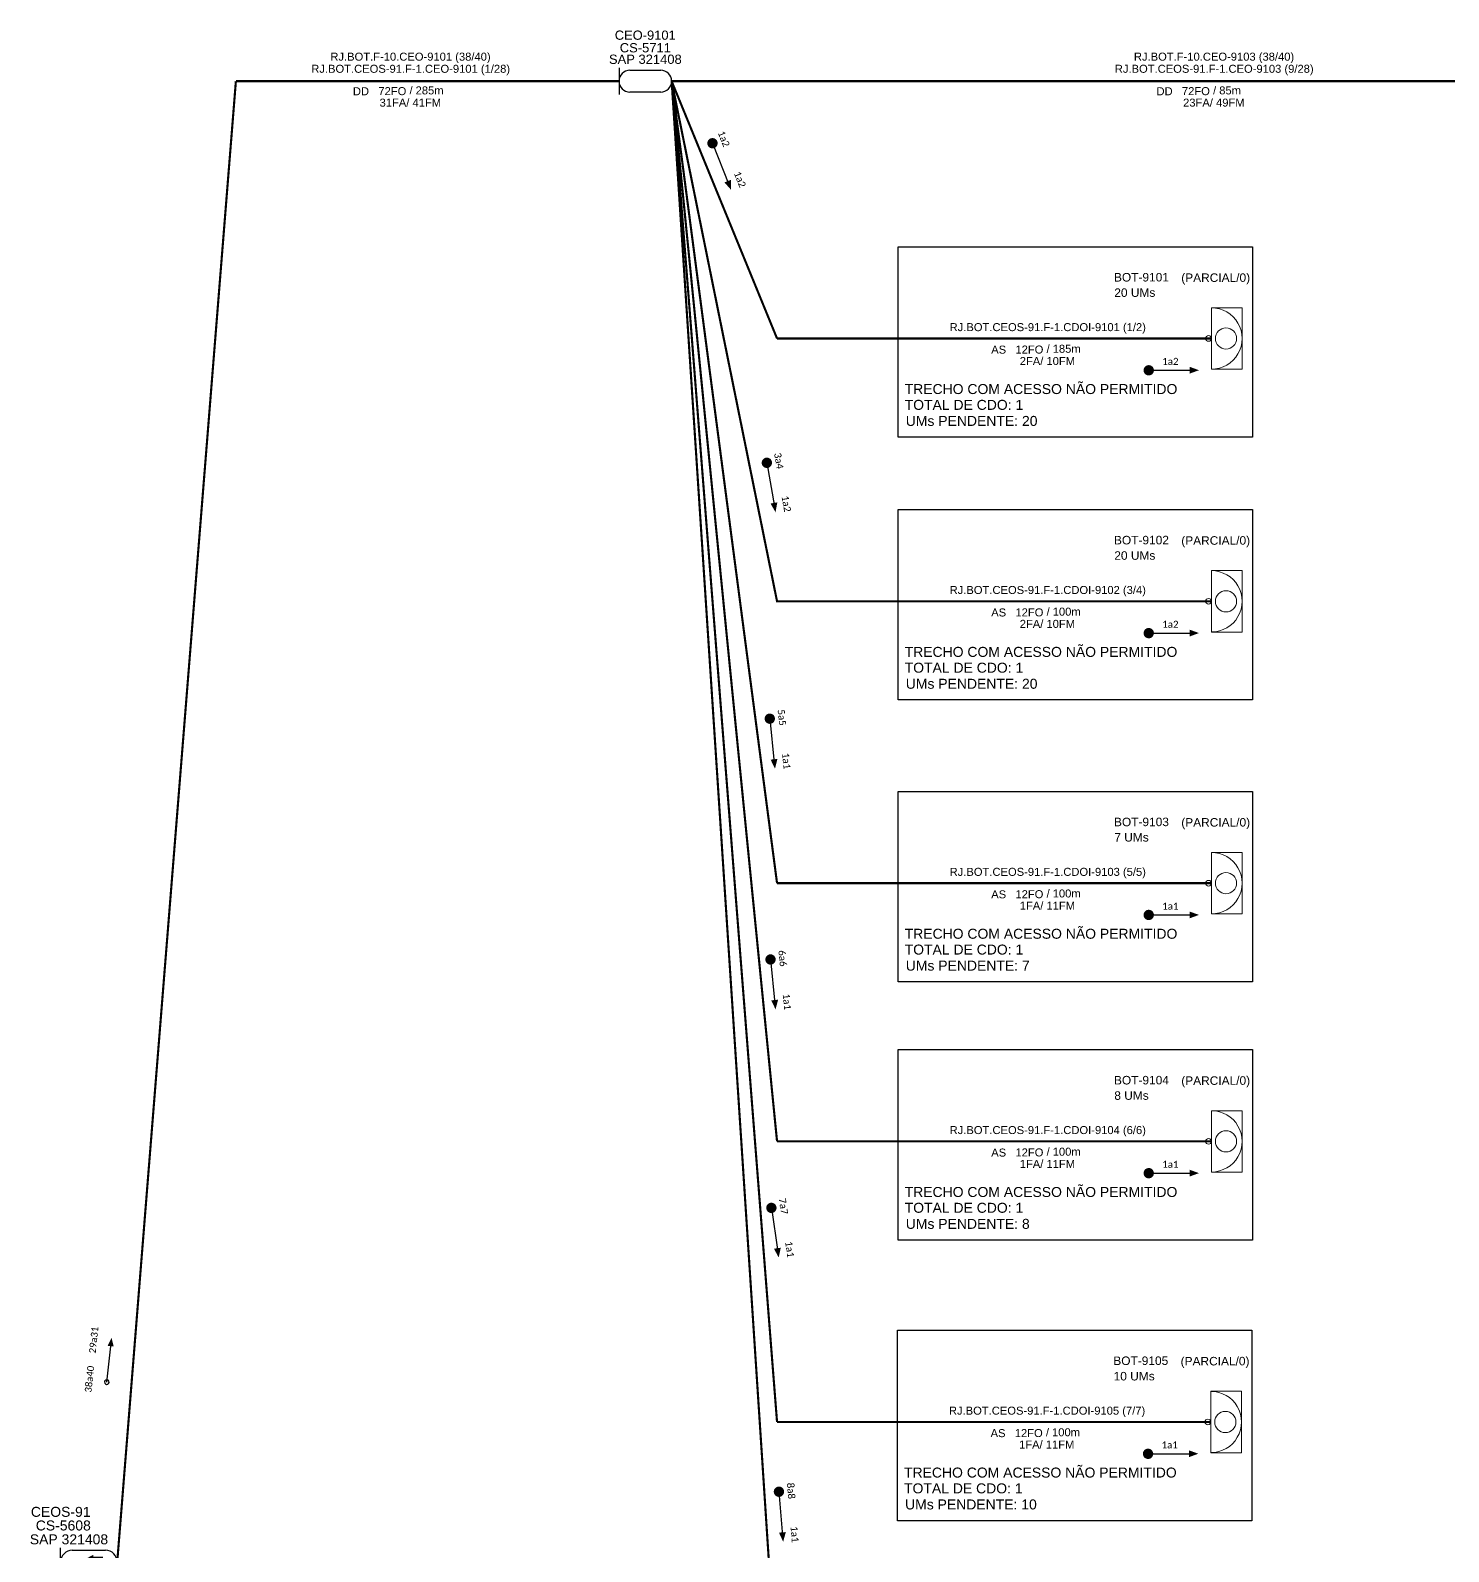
# Model space of a CAD drawing. Header units: millimetres. Extents: x 43195 to 44134, y 3103 to 4099.
# Drawn here: x 43194.5 to 43504.5, y 3534.1 to 3866.8 of the extents above; entities that cross this region are included whole.
import ezdxf
from ezdxf.enums import TextEntityAlignment as Align

# ---------------------------------------------------------------- set-up
doc = ezdxf.new("R2010")
doc.units = ezdxf.units.MM
for name, color, linetype, lineweight in [("20.0-LEGENDA DOS CDO'S", 1, 'Continuous', 0), ('20.2-CDO_POSTE', 1, 'Continuous', 5), ('40.1-ETIQUETAS', 1, 'Continuous', 20)]:
    doc.layers.add(name, color=color, linetype=linetype, lineweight=lineweight)
for name, color, linetype in [('20.4-CEOS', 1, 'Continuous'), ('20.5-CEO', 1, 'Continuous'), ('CAP a instalar', 1, 'Continuous'), ('SETA', 7, 'Continuous')]:
    doc.layers.add(name, color=color, linetype=linetype)
doc.styles.add('ARIAL', font='arial.ttf')
doc.styles.add('siredit', font='arial.ttf')
doc.styles.get("Standard").update_dxf_attribs({"font": 'arial.ttf'})
doc.linetypes.add('FENCELINE1', pattern='A,0.25,-0.1,[133,ltypeshp.shx,S=0.1,R=0,X=-0.1,Y=0],-0.1,1', length=1.45)

# ---------------------------------------------------------------- blocks, each defined once
blk = doc.blocks.new('CEOS_RP_CT_DRT')
at = {"layer": '20.4-CEOS', "color": 0}
for p, q in [((-4.54, 1.19), (-1.19, 1.19)), ((-1.19, -1.19), (-4.54, -1.19))]:
    blk.add_line(p, q, dxfattribs=at)
for points in [[(-5.73, -1.43), (-5.73, 1.44)], [(-3.79, 0), (-4.59, 0)], [(-2.47, 0.48), (-1.45, 0.48)], [(-2.47, -0.52), (-1.45, -0.52)]]:
    blk.add_lwpolyline(points, dxfattribs=at)
blk.add_lwpolyline([(-3.79, 0, 0, 1.47, 0), (-2.41, 0, 1.47, 1.47, 0)], format="xyseb", dxfattribs=at)
for centre, start, end in [((-4.54, 0), 90, 270), ((-1.19, 0), 270, 90)]:
    blk.add_arc(centre, 1.19, start, end, dxfattribs=at)
at = {"layer": '20.4-CEOS', "color": 7, "style": 'siredit'}
for tag, p in [('Nº_DA_CEOS', (-2.86, 5.6)), ('LOCAL', (-2.86, 4.24)), ('SAP', (-2.86, 2.78)), ('RACIO_SPLITAGEM', (-2.86, -1.88)), ('FIBRAS_SPLITTER', (-2.86, -3.58)), ('FIBRAS_TOP_C', (-2.86, -5.08)), ('RESERVA_FINAIS', (-2.86, -6.39))]:
    blk.add_attdef(tag, text='', height=1.01, dxfattribs=at).set_placement(p, align=Align.TOP_CENTER)
blk = doc.blocks.new('CDOE-TEXTO PADRÃO')
at = {"layer": "20.0-LEGENDA DOS CDO'S", "color": 0, "style": 'ARIAL'}
for tag, p in [('CDO_N', (0.49, 7.39)), ('SAP', (0.51, 1.67)), ('CORDOALHA', (0.5, 4.33)), ('SPLITER_1', (0.59, -0.91)), ('SPLITER_2', (0.6, -3.55)), ('(XX-XX_F)S', (0.54, -8.29)), ('(XX-XX_L)S', (0.55, -10.83)), ('UMS', (0.55, -13.15))]:
    blk.add_attdef(tag, p, '', height=1.7, rotation=0.118, dxfattribs=at)
blk.add_attdef('FIBRAS_UTILIZADAS', text='', height=1.7, rotation=0.118, dxfattribs=at).set_placement((19.77, 7.43), align=Align.CENTER)
blk = doc.blocks.new('ETIQUETA_RS5F')
at = {"layer": '40.1-ETIQUETAS', "color": 0, "style": 'siredit'}
blk.add_text('/', height=1.5, dxfattribs=at).set_placement((1.55, -1.95), align=Align.MIDDLE_RIGHT)
for tag, p in [('ETIQUETA_R_SECUNDARIA', (1.18, 2.1)), ('ETIQUETA_R_PRIMARIA', (1.18, 4.1)), ('F_ATIVAS/F_MORTAS', (1.11, -4.24))]:
    blk.add_attdef(tag, text='', height=1.5, dxfattribs=at).set_placement(p, align=Align.MIDDLE_CENTER)
for tag, p in [('TIPO_CABO', (-6.62, -2.12)), ('CAP_CABO', (0.37, -2.09))]:
    blk.add_attdef(tag, text='', height=1.5, dxfattribs=at).set_placement(p, align=Align.MIDDLE_RIGHT)
blk.add_attdef('METROS', text='', height=1.5, dxfattribs=at).set_placement((2.11, -1.95), align=Align.MIDDLE_LEFT)
for tag, p in [('FUSÃO_1', (0.82, -8.39)), ('FUSÃO_2', (0.82, -10.6)), ('FUSÃO_3', (0.82, -12.93)), ('FUSÃO_4', (0.82, -15.14)), ('FUSÃO_5', (0.82, -17.16))]:
    blk.add_attdef(tag, text='', height=1.5, dxfattribs=at).set_placement(p, align=Align.CENTER)
blk = doc.blocks.new('*U41')
at = {"layer": '20.5-CEO'}
for p, q in [((-1.56, 1.26), (1.8, 1.26)), ((1.8, -1.13), (-1.56, -1.13))]:
    blk.add_line(p, q, dxfattribs=at)
blk.add_lwpolyline([(-2.75, 1.51), (-2.75, -1.38)], dxfattribs=at)
for centre, start, end in [((-1.56, 0.07), 90, 270), ((1.8, 0.07), 270, 90)]:
    blk.add_arc(centre, 1.2, start, end, dxfattribs=at)
at = {"layer": '20.5-CEO', "color": 7, "style": 'siredit'}
for tag, p in [('FID', (0.11, 5.61)), ('LOCAL', (0.12, 4.23)), ('SAP', (0.12, 2.97)), ('FIBRAS_RESERVA', (0.12, -1.94))]:
    blk.add_attdef(tag, text='', height=1.01, dxfattribs=at).set_placement(p, align=Align.TOP_CENTER)
for tag, flags, p in [('ID_ATIVIDADE', 3, (0.11, -3.51)), ('FATOR', 1, (0.11, -4.82))]:
    blk.add_attdef(tag, text='', height=1.01, dxfattribs=dict(at, flags=flags)).set_placement(p, align=Align.TOP_CENTER)
at = {"layer": '20.5-CEO', "color": 7, "style": 'siredit', "flags": 3}
blk.add_attdef('QTDE', (-4.88, -7.06), '', height=1.01, dxfattribs=at)

msp = doc.modelspace()

# ---------------------------------------------------------------- linework, layer by layer
at = {"const_width": 1.13}
for points in [[(43343.42, 3842.61, 1), (43343.83, 3841.56, 1)], [(43438.43, 3792.43, 1), (43439.56, 3792.43, 1)], [(43355.42, 3772.76, 1), (43355.61, 3771.65, 1)], [(43438.43, 3734.95, 1), (43439.56, 3734.95, 1)], [(43356.1, 3716.8, 1), (43356.21, 3715.68, 1)], [(43438.43, 3673.32, 1), (43439.56, 3673.32, 1)], [(43356.26, 3664.15, 1), (43356.37, 3663.03, 1)], [(43438.43, 3616.85, 1), (43439.56, 3616.85, 1)], [(43356.42, 3609.82, 1), (43356.59, 3608.71, 1)], [(43438.28, 3555.48, 1), (43439.41, 3555.48, 1)], [(43358.11, 3547.75, 1), (43358.2, 3546.63, 1)]]:
    msp.add_lwpolyline(points, format="xyb", close=True, dxfattribs=at)
at = {"color": 3}
for points in [[(43384.23, 3819.45), (43461.7, 3819.45), (43461.7, 3777.81), (43384.23, 3777.81)], [(43384.23, 3761.97), (43461.7, 3761.97), (43461.7, 3720.33), (43384.23, 3720.33)], [(43384.23, 3700.34), (43461.7, 3700.34), (43461.7, 3658.69), (43384.23, 3658.69)], [(43384.23, 3643.87), (43461.7, 3643.87), (43461.7, 3602.22), (43384.23, 3602.22)], [(43384.08, 3582.5), (43461.55, 3582.5), (43461.55, 3540.86), (43384.08, 3540.86)]]:
    msp.add_lwpolyline(points, close=True, dxfattribs=at)
msp.add_lwpolyline([(43211.17, 3570.66, 1), (43211.28, 3571.65, 1)], format="xyb", close=True)
at = {"layer": '40.1-ETIQUETAS', "color": 8}
for p, q in [((43452.7, 3792.68), (43452.7, 3806.1)), ((43452.7, 3735.2), (43452.7, 3748.62)), ((43452.7, 3673.57), (43452.7, 3686.99)), ((43452.7, 3617.1), (43452.7, 3630.52)), ((43452.55, 3555.73), (43452.55, 3569.15))]:
    msp.add_line(p, q, dxfattribs=at)
for points in [[(43452.7, 3806.1), (43459.42, 3806.1), (43459.42, 3792.66), (43452.7, 3792.66)], [(43452.7, 3748.62), (43459.42, 3748.62), (43459.42, 3735.17), (43452.7, 3735.17)], [(43452.7, 3686.99), (43459.42, 3686.99), (43459.42, 3673.54), (43452.7, 3673.54)], [(43452.7, 3630.52), (43459.42, 3630.52), (43459.42, 3617.07), (43452.7, 3617.07)], [(43452.55, 3569.15), (43459.27, 3569.15), (43459.27, 3555.7), (43452.55, 3555.7)]]:
    msp.add_lwpolyline(points, close=True, dxfattribs=at)
for centre, major_axis, start_param, end_param in [((43452.7, 3799.39), (-4.74, 4.74), 2.356194, 5.497787), ((43455.88, 3799.39), (1.64, 1.64), 3.926991, 10.210176), ((43452.7, 3741.91), (-4.74, 4.74), 2.356194, 5.497787), ((43455.88, 3741.91), (1.64, 1.64), 3.926991, 10.210176), ((43452.7, 3680.28), (-4.74, 4.74), 2.356194, 5.497787), ((43455.88, 3680.28), (1.64, 1.64), 3.926991, 10.210176), ((43452.7, 3623.81), (-4.74, 4.74), 2.356194, 5.497787), ((43455.88, 3623.81), (1.64, 1.64), 3.926991, 10.210176), ((43452.55, 3562.44), (-4.74, 4.74), 2.356194, 5.497787), ((43455.74, 3562.44), (1.64, 1.64), 3.926991, 10.210176)]:
    msp.add_ellipse(centre, major_axis=major_axis, ratio=1, start_param=start_param, end_param=end_param, dxfattribs=at)
at = {"layer": '40.1-ETIQUETAS', "color": 252, "true_color": 0x939598}
for centre in [(43452.08, 3799.39), (43452.08, 3741.91), (43452.08, 3680.27), (43452.08, 3623.81), (43451.93, 3562.44)]:
    msp.add_ellipse(centre, major_axis=(-0.439, 0.439), ratio=1, start_param=2.356194490191767, end_param=8.639379797371353, dxfattribs=at)
at = {"layer": 'CAP a instalar', "ltscale": 7, "const_width": 0.467}
for points in [[(43213.5, 3531.82), (43239.44, 3855.65)], [(43323.2, 3855.65), (43239.44, 3855.65)], [(43561.36, 3855.65), (43334.7, 3855.65)]]:
    msp.add_lwpolyline(points, dxfattribs=at)
at = {"layer": 'CAP a instalar', "color": 8, "linetype": 'FENCELINE1', "ltscale": 7, "const_width": 0.467}
for points in [[(43334.7, 3855.65), (43357.74, 3741.91), (43452.7, 3741.91)], [(43357.74, 3799.39), (43334.7, 3855.65)], [(43357.74, 3680.27), (43334.7, 3855.65)], [(43357.74, 3623.81), (43334.7, 3855.65)], [(43334.7, 3855.65), (43357.74, 3504.8)], [(43357.74, 3562.44), (43334.7, 3855.65)], [(43452.7, 3799.39), (43357.74, 3799.39), (43357.74, 3799.39)], [(43452.7, 3680.27), (43357.74, 3680.27)], [(43357.74, 3623.81), (43357.74, 3623.81), (43452.7, 3623.81)], [(43452.55, 3562.44), (43357.74, 3562.44), (43357.74, 3562.44)]]:
    msp.add_lwpolyline(points, dxfattribs=at)
at = {"layer": 'SETA'}
for points in [[(43343.62, 3842.08), (43347.21, 3833.07)], [(43438.99, 3792.43), (43448.69, 3792.43)], [(43355.51, 3772.2), (43357.18, 3762.65)], [(43438.99, 3734.95), (43448.69, 3734.95)], [(43356.16, 3716.24), (43357.14, 3706.59)], [(43438.99, 3673.32), (43448.69, 3673.32)], [(43356.31, 3663.59), (43357.28, 3653.94)], [(43438.99, 3616.85), (43448.69, 3616.85)], [(43356.51, 3609.27), (43357.91, 3599.67)], [(43211.23, 3571.16), (43212.16, 3579.7)], [(43438.85, 3555.48), (43448.54, 3555.48)], [(43358.15, 3547.19), (43358.95, 3537.53)]]:
    msp.add_lwpolyline(points, dxfattribs=at)
for points in [[(43347.64, 3834.08), (43347.7, 3831.88), (43346.24, 3833.52)], [(43447.91, 3793.2), (43449.98, 3792.45), (43447.91, 3791.7)], [(43357.8, 3763.55), (43357.41, 3761.38), (43356.32, 3763.29)], [(43447.91, 3735.72), (43449.98, 3734.97), (43447.91, 3734.21)], [(43357.83, 3707.44), (43357.29, 3705.31), (43356.33, 3707.29)], [(43447.91, 3674.08), (43449.98, 3673.33), (43447.91, 3672.58)], [(43357.96, 3654.79), (43357.42, 3652.66), (43356.47, 3654.64)], [(43447.91, 3617.61), (43449.98, 3616.86), (43447.91, 3616.11)], [(43358.55, 3600.55), (43358.11, 3598.4), (43357.07, 3600.33)], [(43211.41, 3579.09), (43212.27, 3580.84), (43212.73, 3578.95)], [(43447.77, 3556.25), (43449.83, 3555.5), (43447.77, 3554.74)], [(43359.66, 3538.37), (43359.08, 3536.24), (43358.16, 3538.24)]]:
    msp.add_solid(points, dxfattribs=at)

# ---------------------------------------------------------------- block references
at = {"layer": '20.2-CDO_POSTE', "color": 8}
ref = msp.add_blockref('CDOE-TEXTO PADRÃO', (43439.4, 3799.35), dxfattribs=dict(at, xscale=1.096482935593144, yscale=1.096482935593144, zscale=1.096482935593144))
ref.add_attrib('CDO_N', 'BOT-9101', (43431.4, 3811.84), dxfattribs={"layer": "20.0-LEGENDA DOS CDO'S", "color": 0, "height": 1.864, "rotation": 0.118, "style": 'ARIAL'})
ref.add_attrib('CORDOALHA', '20 UMs', (43431.47, 3808.48), dxfattribs={"layer": "20.0-LEGENDA DOS CDO'S", "color": 0, "height": 1.864, "rotation": 0.118, "style": 'ARIAL'})
ref.add_attrib('FIBRAS_UTILIZADAS', '             (PARCIAL/0)', dxfattribs={"layer": "20.0-LEGENDA DOS CDO'S", "color": 0, "height": 1.8639, "rotation": 0.118, "style": 'ARIAL'}).set_placement((43448.93, 3811.75), align=Align.CENTER)
ref = msp.add_blockref('CDOE-TEXTO PADRÃO', (43439.4, 3741.87), dxfattribs=dict(at, xscale=1.096482935593144, yscale=1.096482935593144, zscale=1.096482935593144))
ref.add_attrib('CDO_N', 'BOT-9102', (43431.4, 3754.35), dxfattribs={"layer": "20.0-LEGENDA DOS CDO'S", "color": 0, "height": 1.864, "rotation": 0.118, "style": 'ARIAL'})
ref.add_attrib('CORDOALHA', '20 UMs', (43431.47, 3750.99), dxfattribs={"layer": "20.0-LEGENDA DOS CDO'S", "color": 0, "height": 1.864, "rotation": 0.118, "style": 'ARIAL'})
ref.add_attrib('FIBRAS_UTILIZADAS', '             (PARCIAL/0)', dxfattribs={"layer": "20.0-LEGENDA DOS CDO'S", "color": 0, "height": 1.8639, "rotation": 0.118, "style": 'ARIAL'}).set_placement((43448.93, 3754.27), align=Align.CENTER)
ref = msp.add_blockref('CDOE-TEXTO PADRÃO', (43439.4, 3680.24), dxfattribs=dict(at, xscale=1.096482935593144, yscale=1.096482935593144, zscale=1.096482935593144))
ref.add_attrib('CDO_N', 'BOT-9103', (43431.4, 3692.72), dxfattribs={"layer": "20.0-LEGENDA DOS CDO'S", "color": 0, "height": 1.864, "rotation": 0.118, "style": 'ARIAL'})
ref.add_attrib('CORDOALHA', '7 UMs', (43431.47, 3689.36), dxfattribs={"layer": "20.0-LEGENDA DOS CDO'S", "color": 0, "height": 1.864, "rotation": 0.118, "style": 'ARIAL'})
ref.add_attrib('FIBRAS_UTILIZADAS', '             (PARCIAL/0)', dxfattribs={"layer": "20.0-LEGENDA DOS CDO'S", "color": 0, "height": 1.8639, "rotation": 0.118, "style": 'ARIAL'}).set_placement((43448.93, 3692.63), align=Align.CENTER)
ref = msp.add_blockref('CDOE-TEXTO PADRÃO', (43439.4, 3623.77), dxfattribs=dict(at, xscale=1.096482935593144, yscale=1.096482935593144, zscale=1.096482935593144))
ref.add_attrib('CDO_N', 'BOT-9104', (43431.4, 3636.25), dxfattribs={"layer": "20.0-LEGENDA DOS CDO'S", "color": 0, "height": 1.864, "rotation": 0.118, "style": 'ARIAL'})
ref.add_attrib('CORDOALHA', '8 UMs', (43431.47, 3632.89), dxfattribs={"layer": "20.0-LEGENDA DOS CDO'S", "color": 0, "height": 1.864, "rotation": 0.118, "style": 'ARIAL'})
ref.add_attrib('FIBRAS_UTILIZADAS', '             (PARCIAL/0)', dxfattribs={"layer": "20.0-LEGENDA DOS CDO'S", "color": 0, "height": 1.8639, "rotation": 0.118, "style": 'ARIAL'}).set_placement((43448.93, 3636.16), align=Align.CENTER)
ref = msp.add_blockref('CDOE-TEXTO PADRÃO', (43439.25, 3562.4), dxfattribs=dict(at, xscale=1.096482935593144, yscale=1.096482935593144, zscale=1.096482935593144))
ref.add_attrib('CDO_N', 'BOT-9105', (43431.25, 3574.89), dxfattribs={"layer": "20.0-LEGENDA DOS CDO'S", "color": 0, "height": 1.864, "rotation": 0.118, "style": 'ARIAL'})
ref.add_attrib('CORDOALHA', '10 UMs', (43431.32, 3571.52), dxfattribs={"layer": "20.0-LEGENDA DOS CDO'S", "color": 0, "height": 1.864, "rotation": 0.118, "style": 'ARIAL'})
ref.add_attrib('FIBRAS_UTILIZADAS', '             (PARCIAL/0)', dxfattribs={"layer": "20.0-LEGENDA DOS CDO'S", "color": 0, "height": 1.8639, "rotation": 0.118, "style": 'ARIAL'}).set_placement((43448.79, 3574.8), align=Align.CENTER)
at = {"layer": '20.4-CEOS'}
ref = msp.add_blockref('CEOS_RP_CT_DRT', (43213.5, 3531.82), dxfattribs=dict(at, xscale=2.161665797233581, yscale=2.161665797233581, zscale=2.161665797233581))
ref.add_attrib('Nº_DA_CEOS', 'CEOS-91', dxfattribs={"color": 7, "height": 2.183, "style": 'siredit'}).set_placement((43201.15, 3543.88), align=Align.TOP_CENTER)
ref.add_attrib('LOCAL', 'CS-5608', dxfattribs={"color": 7, "height": 2.183, "style": 'siredit'}).set_placement((43201.71, 3540.9), align=Align.TOP_CENTER)
ref.add_attrib('SAP', 'SAP 321408', dxfattribs={"color": 7, "height": 2.183, "style": 'siredit'}).set_placement((43202.95, 3537.87), align=Align.TOP_CENTER)
ref.add_attrib('RACIO_SPLITAGEM', '1:64', dxfattribs={"color": 7, "height": 2.183, "style": 'siredit'}).set_placement((43203.88, 3527.11), align=Align.TOP_CENTER)
ref.add_attrib('FIBRAS_SPLITTER', '(30-35)S"1:8"', dxfattribs={"color": 7, "height": 2.1826, "style": 'siredit'}).set_placement((43203.73, 3523.34), align=Align.TOP_CENTER)
ref.add_attrib('FIBRAS_TOP_C', '(38-40)C', dxfattribs={"color": 7, "height": 2.183, "style": 'siredit'}).set_placement((43200.67, 3516.68), align=Align.TOP_CENTER)
at = {"layer": '20.5-CEO', "color": 0, "lineweight": 0}
ref = msp.add_blockref('*U41', (43328.7, 3855.52), dxfattribs=dict(at, xscale=2, yscale=2, zscale=2))
ref.add_attrib('LOCAL', 'CS-5711', dxfattribs={"color": 7, "height": 2.028, "style": 'siredit'}).set_placement((43328.95, 3863.98), align=Align.TOP_CENTER)
ref.add_attrib('SAP', 'SAP 321408', dxfattribs={"color": 7, "height": 2.028, "style": 'siredit'}).set_placement((43328.95, 3861.47), align=Align.TOP_CENTER)
ref.add_attrib('FID', 'CEO-9101', dxfattribs={"layer": '20.4-CEOS', "color": 7, "height": 2.019, "style": 'siredit'}).set_placement((43328.93, 3866.73), align=Align.TOP_CENTER)
at = {"layer": '40.1-ETIQUETAS'}
ref = msp.add_blockref('ETIQUETA_RS5F', (43276.27, 3855.92), dxfattribs=dict(at, xscale=1.16639998499977, yscale=1.16639998499977, zscale=1.16639998499977))
ref.add_attrib('ETIQUETA_R_PRIMARIA', 'RJ.BOT.F-10.CEO-9101 (38/40)', dxfattribs={"color": 0, "height": 1.7496, "style": 'siredit'}).set_placement((43277.61, 3861.02), align=Align.MIDDLE_CENTER)
ref.add_attrib('ETIQUETA_R_SECUNDARIA', 'RJ.BOT.CEOS-91.F-1.CEO-9101 (1/28)', dxfattribs={"color": 0, "height": 1.7496, "style": 'siredit'}).set_placement((43277.65, 3858.37), align=Align.MIDDLE_CENTER)
ref.add_attrib('TIPO_CABO', 'DD', dxfattribs={"color": 0, "height": 1.75, "style": 'siredit'}).set_placement((43268.55, 3853.45), align=Align.MIDDLE_RIGHT)
ref.add_attrib('CAP_CABO', '72FO', dxfattribs={"color": 0, "height": 1.75, "style": 'siredit'}).set_placement((43276.7, 3853.48), align=Align.MIDDLE_RIGHT)
ref.add_attrib('METROS', '285m', dxfattribs={"color": 0, "height": 1.75, "style": 'siredit'}).set_placement((43278.73, 3853.64), align=Align.MIDDLE_LEFT)
ref.add_attrib('F_ATIVAS/F_MORTAS', '31FA/ 41FM', dxfattribs={"color": 0, "height": 1.75, "style": 'siredit'}).set_placement((43277.57, 3850.97), align=Align.MIDDLE_CENTER)
ref = msp.add_blockref('ETIQUETA_RS5F', (43451.93, 3855.92), dxfattribs=dict(at, xscale=1.16639998499977, yscale=1.16639998499977, zscale=1.16639998499977))
ref.add_attrib('ETIQUETA_R_PRIMARIA', 'RJ.BOT.F-10.CEO-9103 (38/40)', dxfattribs={"color": 0, "height": 1.7496, "style": 'siredit'}).set_placement((43453.27, 3861.02), align=Align.MIDDLE_CENTER)
ref.add_attrib('ETIQUETA_R_SECUNDARIA', 'RJ.BOT.CEOS-91.F-1.CEO-9103 (9/28)', dxfattribs={"color": 0, "height": 1.7496, "style": 'siredit'}).set_placement((43453.31, 3858.37), align=Align.MIDDLE_CENTER)
ref.add_attrib('TIPO_CABO', 'DD', dxfattribs={"color": 0, "height": 1.75, "style": 'siredit'}).set_placement((43444.22, 3853.45), align=Align.MIDDLE_RIGHT)
ref.add_attrib('CAP_CABO', '72FO', dxfattribs={"color": 0, "height": 1.75, "style": 'siredit'}).set_placement((43452.36, 3853.48), align=Align.MIDDLE_RIGHT)
ref.add_attrib('METROS', '85m', dxfattribs={"color": 0, "height": 1.75, "style": 'siredit'}).set_placement((43454.4, 3853.64), align=Align.MIDDLE_LEFT)
ref.add_attrib('F_ATIVAS/F_MORTAS', '23FA/ 49FM', dxfattribs={"color": 0, "height": 1.75, "style": 'siredit'}).set_placement((43453.23, 3850.97), align=Align.MIDDLE_CENTER)
at = {"layer": '40.1-ETIQUETAS', "color": 8}
ref = msp.add_blockref('ETIQUETA_RS5F', (43415.54, 3799.42), dxfattribs=dict(at, xscale=1.166399984999771, yscale=1.166399984999771, zscale=1.166399984999771))
ref.add_attrib('ETIQUETA_R_SECUNDARIA', 'RJ.BOT.CEOS-91.F-1.CDOI-9101 (1/2)', dxfattribs={"color": 0, "height": 1.7496, "style": 'siredit'}).set_placement((43416.92, 3801.87), align=Align.MIDDLE_CENTER)
ref.add_attrib('TIPO_CABO', 'AS', dxfattribs={"color": 0, "height": 1.75, "style": 'siredit'}).set_placement((43407.82, 3796.95), align=Align.MIDDLE_RIGHT)
ref.add_attrib('CAP_CABO', '12FO', dxfattribs={"color": 0, "height": 1.75, "style": 'siredit'}).set_placement((43415.97, 3796.97), align=Align.MIDDLE_RIGHT)
ref.add_attrib('METROS', '185m', dxfattribs={"color": 0, "height": 1.75, "style": 'siredit'}).set_placement((43418, 3797.14), align=Align.MIDDLE_LEFT)
ref.add_attrib('F_ATIVAS/F_MORTAS', '2FA/ 10FM', dxfattribs={"color": 0, "height": 1.75, "style": 'siredit'}).set_placement((43416.84, 3794.46), align=Align.MIDDLE_CENTER)
ref = msp.add_blockref('ETIQUETA_RS5F', (43415.54, 3741.93), dxfattribs=dict(at, xscale=1.166399984999771, yscale=1.166399984999771, zscale=1.166399984999771))
ref.add_attrib('ETIQUETA_R_SECUNDARIA', 'RJ.BOT.CEOS-91.F-1.CDOI-9102 (3/4)', dxfattribs={"color": 0, "height": 1.7496, "style": 'siredit'}).set_placement((43416.92, 3744.39), align=Align.MIDDLE_CENTER)
ref.add_attrib('TIPO_CABO', 'AS', dxfattribs={"color": 0, "height": 1.75, "style": 'siredit'}).set_placement((43407.82, 3739.47), align=Align.MIDDLE_RIGHT)
ref.add_attrib('CAP_CABO', '12FO', dxfattribs={"color": 0, "height": 1.75, "style": 'siredit'}).set_placement((43415.97, 3739.49), align=Align.MIDDLE_RIGHT)
ref.add_attrib('METROS', '100m', dxfattribs={"color": 0, "height": 1.75, "style": 'siredit'}).set_placement((43418, 3739.65), align=Align.MIDDLE_LEFT)
ref.add_attrib('F_ATIVAS/F_MORTAS', '2FA/ 10FM', dxfattribs={"color": 0, "height": 1.75, "style": 'siredit'}).set_placement((43416.84, 3736.98), align=Align.MIDDLE_CENTER)
ref = msp.add_blockref('ETIQUETA_RS5F', (43415.54, 3680.3), dxfattribs=dict(at, xscale=1.166399984999771, yscale=1.166399984999771, zscale=1.166399984999771))
ref.add_attrib('ETIQUETA_R_SECUNDARIA', 'RJ.BOT.CEOS-91.F-1.CDOI-9103 (5/5)', dxfattribs={"color": 0, "height": 1.7496, "style": 'siredit'}).set_placement((43416.92, 3682.75), align=Align.MIDDLE_CENTER)
ref.add_attrib('TIPO_CABO', 'AS', dxfattribs={"color": 0, "height": 1.75, "style": 'siredit'}).set_placement((43407.82, 3677.83), align=Align.MIDDLE_RIGHT)
ref.add_attrib('CAP_CABO', '12FO', dxfattribs={"color": 0, "height": 1.75, "style": 'siredit'}).set_placement((43415.97, 3677.86), align=Align.MIDDLE_RIGHT)
ref.add_attrib('METROS', '100m', dxfattribs={"color": 0, "height": 1.75, "style": 'siredit'}).set_placement((43418, 3678.02), align=Align.MIDDLE_LEFT)
ref.add_attrib('F_ATIVAS/F_MORTAS', '1FA/ 11FM', dxfattribs={"color": 0, "height": 1.75, "style": 'siredit'}).set_placement((43416.84, 3675.35), align=Align.MIDDLE_CENTER)
ref = msp.add_blockref('ETIQUETA_RS5F', (43415.54, 3623.83), dxfattribs=dict(at, xscale=1.166399984999771, yscale=1.166399984999771, zscale=1.166399984999771))
ref.add_attrib('ETIQUETA_R_SECUNDARIA', 'RJ.BOT.CEOS-91.F-1.CDOI-9104 (6/6)', dxfattribs={"color": 0, "height": 1.7496, "style": 'siredit'}).set_placement((43416.92, 3626.28), align=Align.MIDDLE_CENTER)
ref.add_attrib('TIPO_CABO', 'AS', dxfattribs={"color": 0, "height": 1.75, "style": 'siredit'}).set_placement((43407.82, 3621.36), align=Align.MIDDLE_RIGHT)
ref.add_attrib('CAP_CABO', '12FO', dxfattribs={"color": 0, "height": 1.75, "style": 'siredit'}).set_placement((43415.97, 3621.39), align=Align.MIDDLE_RIGHT)
ref.add_attrib('METROS', '100m', dxfattribs={"color": 0, "height": 1.75, "style": 'siredit'}).set_placement((43418, 3621.55), align=Align.MIDDLE_LEFT)
ref.add_attrib('F_ATIVAS/F_MORTAS', '1FA/ 11FM', dxfattribs={"color": 0, "height": 1.75, "style": 'siredit'}).set_placement((43416.84, 3618.88), align=Align.MIDDLE_CENTER)
ref = msp.add_blockref('ETIQUETA_RS5F', (43415.39, 3562.46), dxfattribs=dict(at, xscale=1.166399984999771, yscale=1.166399984999771, zscale=1.166399984999771))
ref.add_attrib('ETIQUETA_R_SECUNDARIA', 'RJ.BOT.CEOS-91.F-1.CDOI-9105 (7/7)', dxfattribs={"color": 0, "height": 1.7496, "style": 'siredit'}).set_placement((43416.77, 3564.92), align=Align.MIDDLE_CENTER)
ref.add_attrib('TIPO_CABO', 'AS', dxfattribs={"color": 0, "height": 1.75, "style": 'siredit'}).set_placement((43407.68, 3560), align=Align.MIDDLE_RIGHT)
ref.add_attrib('CAP_CABO', '12FO', dxfattribs={"color": 0, "height": 1.75, "style": 'siredit'}).set_placement((43415.82, 3560.02), align=Align.MIDDLE_RIGHT)
ref.add_attrib('METROS', '100m', dxfattribs={"color": 0, "height": 1.75, "style": 'siredit'}).set_placement((43417.85, 3560.19), align=Align.MIDDLE_LEFT)
ref.add_attrib('F_ATIVAS/F_MORTAS', '1FA/ 11FM', dxfattribs={"color": 0, "height": 1.75, "style": 'siredit'}).set_placement((43416.69, 3557.51), align=Align.MIDDLE_CENTER)

# ---------------------------------------------------------------- texts
at = {"color": 3, "style": 'ARIAL'}
for s, p in [('TRECHO COM ACESSO NÃO PERMITIDO', (43385.64, 3787.24, -0.94)), ('TOTAL DE CDO: 1', (43385.64, 3783.78, -0.94)), ('UMs PENDENTE: 20', (43385.88, 3780.27, -0.94)), ('TRECHO COM ACESSO NÃO PERMITIDO', (43385.64, 3729.76, -0.94)), ('TOTAL DE CDO: 1', (43385.64, 3726.3, -0.94)), ('UMs PENDENTE: 20', (43385.88, 3722.79, -0.94)), ('TRECHO COM ACESSO NÃO PERMITIDO', (43385.64, 3668.12, -0.94)), ('TOTAL DE CDO: 1', (43385.64, 3664.66, -0.94)), ('UMs PENDENTE: 7', (43385.88, 3661.15, -0.94)), ('TRECHO COM ACESSO NÃO PERMITIDO', (43385.64, 3611.65, -0.94)), ('TOTAL DE CDO: 1', (43385.64, 3608.19, -0.94)), ('UMs PENDENTE: 8', (43385.88, 3604.68, -0.94)), ('TRECHO COM ACESSO NÃO PERMITIDO', (43385.5, 3550.29, -0.94)), ('TOTAL DE CDO: 1', (43385.5, 3546.83, -0.94)), ('UMs PENDENTE: 10', (43385.73, 3543.32, -0.94))]:
    msp.add_text(s, height=2.182, dxfattribs=at).set_placement(p)
at = {"attachment_point": 5}
for s, insert, char_height, width, rotation in [('{\\fCalibri|b0|i0|c0|p34;\\C7;1a2}', (43346.1, 3843.05), 1.5342, 28.6065, 291.7001), ('{\\fCalibri|b0|i0|c0|p34;\\C7;1a2}', (43349.63, 3834.18), 1.5342, 28.6065, 291.7001), ('{\\fCalibri|b0|i0|c0|p34;\\C7;3a4}', (43358.13, 3772.64), 1.5342, 28.6065, 279.8879), ('{\\fCalibri|b0|i0|c0|p34;\\C7;1a2}', (43359.77, 3763.24), 1.5342, 28.6065, 279.8879), ('{\\fCalibri|b0|i0|c0|p34;\\C7;5a5}', (43358.8, 3716.49), 1.5342, 28.6065, 275.8477), ('{\\fCalibri|b0|i0|c0|p34;\\C7;1a1}', (43359.77, 3707), 1.5342, 28.6065, 275.8477), ('{\\fCalibri|b0|i0|c0|p34;\\C7;6a6}', (43358.95, 3663.84), 1.5342, 28.6065, 275.7133), ('{\\fCalibri|b0|i0|c0|p34;\\C7;1a1}', (43359.9, 3654.34), 1.5342, 28.6065, 275.7133), ('{\\fCalibri|b0|i0|c0|p34;\\C7;7a7}', (43359.13, 3609.63), 1.5342, 28.6065, 278.3147), ('{\\fCalibri|b0|i0|c0|p34;\\C7;1a1}', (43360.51, 3600.19), 1.5342, 28.6065, 278.3147), ('{\\fCalibri|b0|i0|c0|p34;\\C7;29a31}', (43208.36, 3580.37), 1.5, 25.3588, 83.789), ('{\\fCalibri|b0|i0|c0|p34;\\C7;38a40}', (43207.43, 3571.81), 1.5, 25.3588, 83.789), ('{\\fCalibri|b0|i0|c0|p34;\\C7;8a8}', (43360.8, 3547.39), 1.5342, 28.6065, 274.7345), ('{\\fCalibri|b0|i0|c0|p34;\\C7;1a1}', (43361.59, 3537.88), 1.5342, 28.6065, 274.7345)]:
    msp.add_mtext(s, dxfattribs=dict(at, insert=insert, char_height=char_height, width=width, rotation=rotation))
at = {"char_height": 1.5342, "width": 28.6065, "attachment_point": 5}
for s, insert in [('{\\fCalibri|b0|i0|c0|p34;\\C7;1a2}', (43443.72, 3794.37)), ('{\\fCalibri|b0|i0|c0|p34;\\C7;1a2}', (43443.72, 3736.88)), ('{\\fCalibri|b0|i0|c0|p34;\\C7;1a1}', (43443.72, 3675.25)), ('{\\fCalibri|b0|i0|c0|p34;\\C7;1a1}', (43443.72, 3618.78)), ('{\\fCalibri|b0|i0|c0|p34;\\C7;1a1}', (43443.57, 3557.42))]:
    msp.add_mtext(s, dxfattribs=dict(at, insert=insert))

doc.saveas('drawing.dxf')
